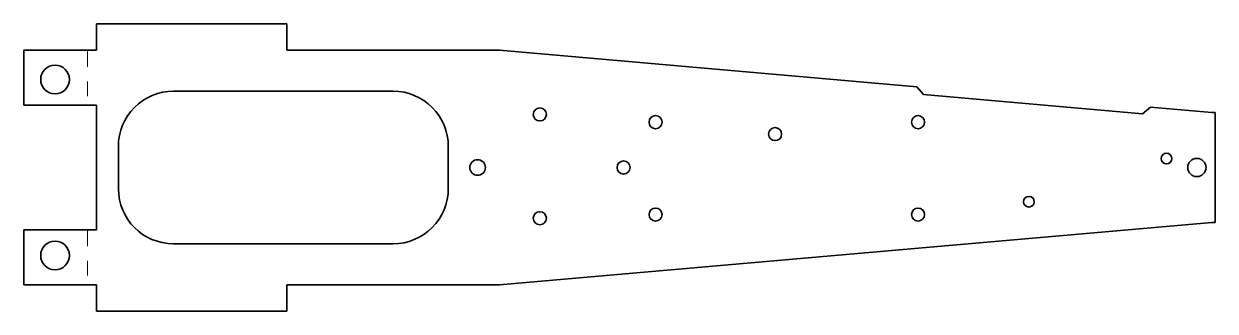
# Model space of a CAD drawing. Extents: x 1.44 to 9.56, y 3.27 to 5.23.
import ezdxf

# ---------------------------------------------------------------- set-up
doc = ezdxf.new("R2010")
doc.units = 0
doc.header["$MEASUREMENT"] = 0
doc.linetypes.add('DASHDOT', pattern=[18.5, 12, -3, 0.5, -3])

msp = doc.modelspace()

# ---------------------------------------------------------------- linework, layer by layer
at = {"color": 7, "lineweight": 35}
for p, q in [((3.232096, 5.23), (1.932096, 5.23)), ((1.932096, 5.23), (1.932096, 5.05)), ((3.232096, 5.05), (3.232096, 5.23)), ((1.812088, 5.05), (1.437087, 5.05)), ((1.437087, 5.05), (1.437087, 4.77)), ((1.932096, 5.05), (1.812088, 5.05)), ((4.682096, 5.05), (3.232096, 5.05)), ((4.682096, 5.05), (7.527928, 4.801022)), ((7.527928, 4.801022), (7.57338, 4.746854)), ((1.437087, 4.77), (1.437087, 4.675)), ((2.457096, 4.77), (3.957096, 4.77)), ((7.57338, 4.746854), (9.067672, 4.616121)), ((1.812088, 4.675), (1.437087, 4.675)), ((1.932096, 4.675), (1.812088, 4.675)), ((1.932096, 4.675), (1.932096, 4.25)), ((9.067672, 4.616121), (9.12184, 4.661573)), ((9.12184, 4.661573), (9.539868, 4.625)), ((9.539868, 4.625), (9.562913, 4.625)), ((9.562913, 4.625), (9.562913, 4.25)), ((2.082096, 4.395), (2.082096, 4.25)), ((4.332096, 4.395), (4.332096, 4.25)), ((1.932096, 4.25), (1.932096, 3.825)), ((2.082096, 4.105), (2.082096, 4.25)), ((4.332096, 4.105), (4.332096, 4.25)), ((9.562913, 3.875), (9.562913, 4.25)), ((1.437087, 3.825), (1.437087, 3.45)), ((1.812088, 3.825), (1.437087, 3.825)), ((1.932096, 3.825), (1.812088, 3.825)), ((4.682096, 3.45), (9.539868, 3.875)), ((9.539868, 3.875), (9.562913, 3.875)), ((2.457096, 3.73), (3.957096, 3.73)), ((1.812088, 3.45), (1.437087, 3.45)), ((1.932096, 3.45), (1.812088, 3.45)), ((1.932096, 3.45), (1.932096, 3.27)), ((3.232096, 3.45), (3.232096, 3.27)), ((4.682096, 3.45), (3.232096, 3.45)), ((3.232096, 3.27), (1.932096, 3.27))]:
    msp.add_line(p, q, dxfattribs=at)
at = {"color": 7, "linetype": 'DASHDOT', "lineweight": 13, "ltscale": 0.009375}
for p, q in [((1.872092, 5.05), (1.872092, 4.675)), ((1.872092, 3.825), (1.872092, 3.45))]:
    msp.add_line(p, q, dxfattribs=at)
at = {"color": 7, "lineweight": 35}
for centre, radius in [((1.650088, 4.85), 0.098), ((4.956602, 4.612275), 0.0445), ((5.746161, 4.559137), 0.0445), ((7.536162, 4.559137), 0.0445), ((6.561359, 4.477587), 0.0445), ((9.230796, 4.310915), 0.0365), ((9.437912, 4.25), 0.0625), ((4.532096, 4.25), 0.05325), ((5.527897, 4.25), 0.0445), ((8.292412, 4.016676), 0.0365), ((4.956602, 3.904119), 0.0445), ((5.746161, 3.929137), 0.0445), ((7.536162, 3.929137), 0.0445), ((1.650088, 3.65), 0.098)]:
    msp.add_circle(centre, radius, dxfattribs=at)
for centre, start, end in [((2.457096, 4.395), 90.000003, 180.000005), ((3.957096, 4.395), 0, 90.000003), ((2.457096, 4.105), 180.000005, 269.999997), ((3.957096, 4.105), 269.999997, 360)]:
    msp.add_arc(centre, 0.375, start, end, dxfattribs=at)

doc.saveas('drawing.dxf')
